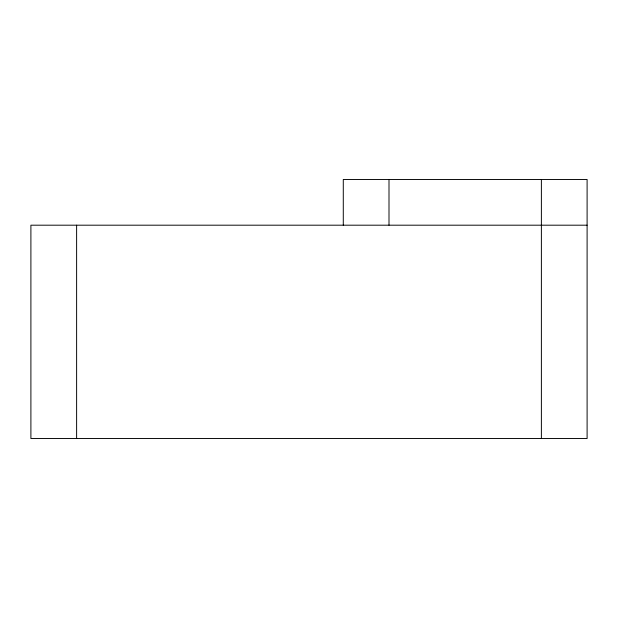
<?xml version="1.0" encoding="UTF-8"?>
<svg xmlns="http://www.w3.org/2000/svg" width="618" height="618" viewBox="0 0 618 618"><rect width="100%" height="100%" fill="white"/><g stroke="black" fill="none" stroke-linecap="round" stroke-linejoin="round"><path stroke-width="0.93" d="M587.1 225.191L30.9 225.191L30.9 438.525L587.1 438.525L587.1 179.475L343.284 179.475L343.284 225.191M541.383 179.475L541.383 438.525M389 179.475L389 225.191M76.617 225.191L76.617 438.525"/></g></svg>
